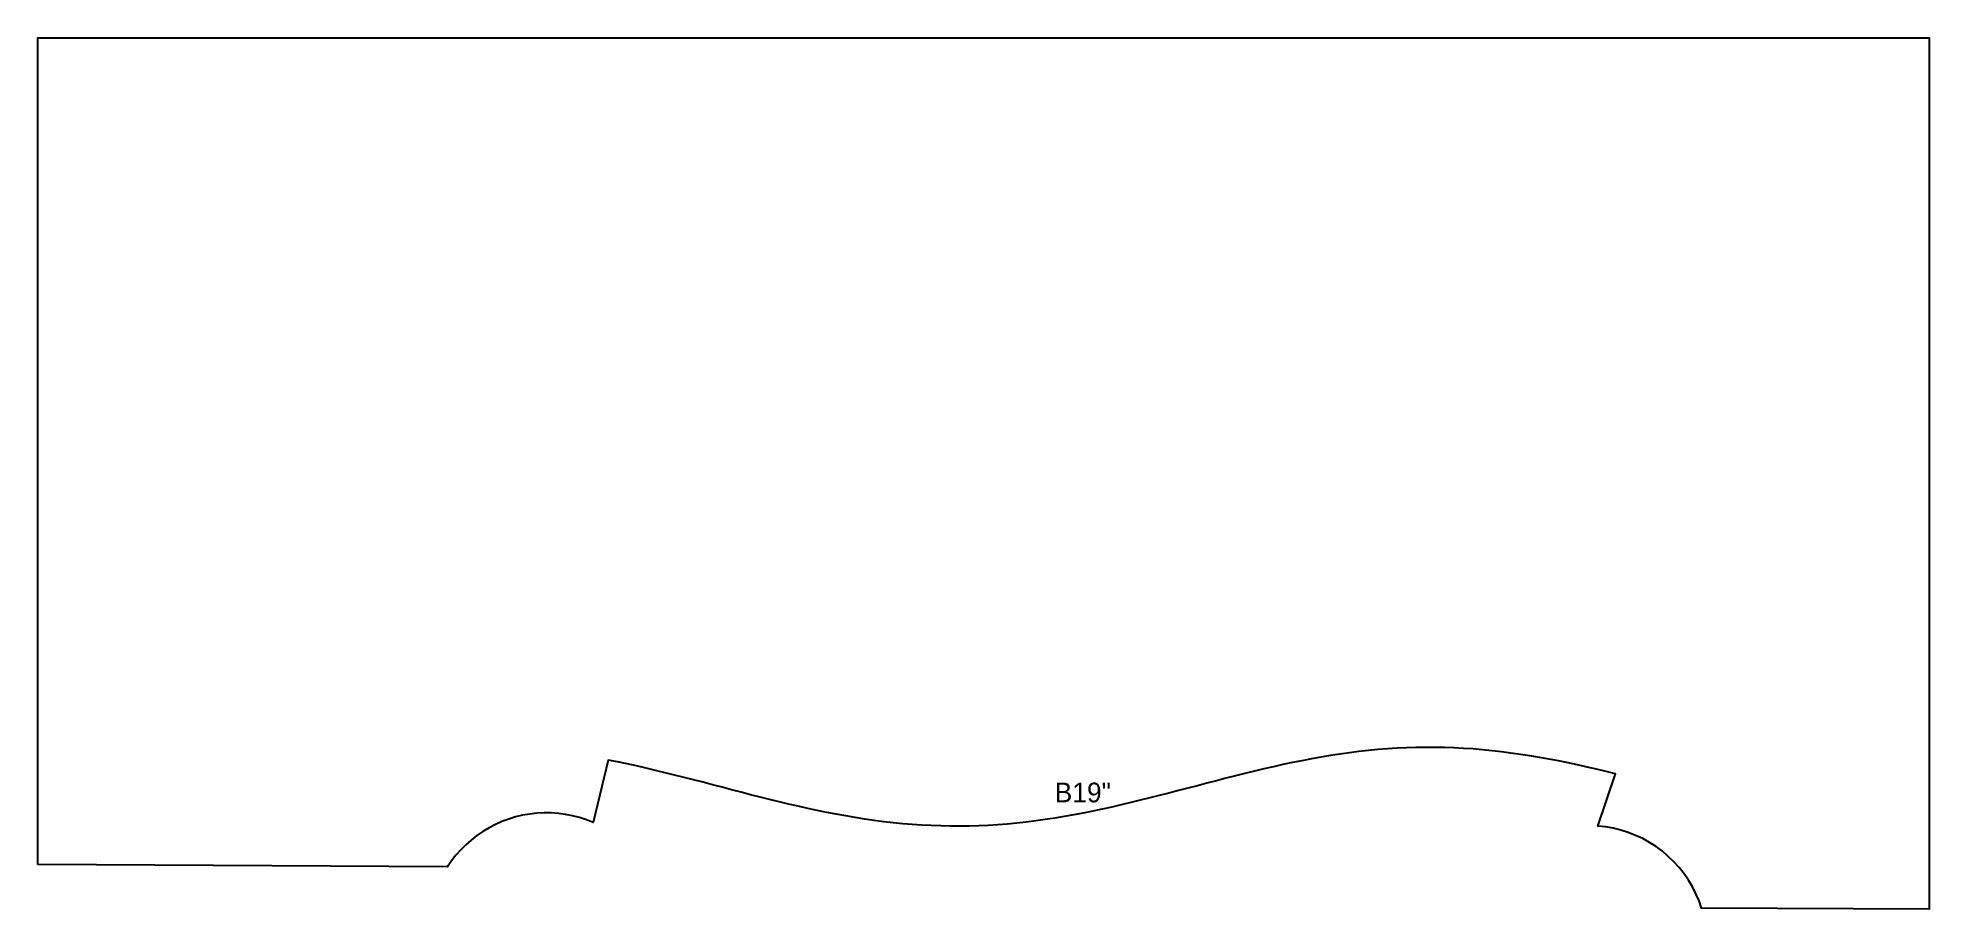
# Model space of a CAD drawing. Header units: inches. Extents: x 0 to 48, y 26.9 to 49.
import ezdxf
from ezdxf.enums import TextEntityAlignment as Align

# ---------------------------------------------------------------- set-up
doc = ezdxf.new("R2010")
doc.units = ezdxf.units.IN

msp = doc.modelspace()

# ---------------------------------------------------------------- linework, layer by layer
at = {"layer": 'OUTLINE'}
msp.add_lwpolyline([(0, 28.03), (0, 49), (48, 49), (48, 26.896), (42.226, 26.917), (42.16, 27.104), (42.082, 27.286), (41.992, 27.462), (41.89, 27.632), (41.778, 27.795), (41.655, 27.951), (41.522, 28.097), (41.38, 28.235), (41.228, 28.363), (41.069, 28.481), (40.902, 28.588), (40.729, 28.684), (40.55, 28.768), (40.365, 28.84), (40.176, 28.9), (39.984, 28.947), (39.789, 28.981), (39.592, 29.003), (40.04, 30.329), (39.799, 30.388), (39.558, 30.445), (39.317, 30.501), (39.075, 30.554), (38.834, 30.606), (38.593, 30.655), (38.352, 30.701), (38.111, 30.745), (37.869, 30.785), (37.628, 30.823), (37.387, 30.857), (37.146, 30.888), (36.905, 30.915), (36.663, 30.939), (36.422, 30.959), (36.181, 30.975), (35.94, 30.987), (35.698, 30.995), (35.457, 30.999), (35.216, 31), (34.975, 30.996), (34.734, 30.988), (34.492, 30.977), (34.251, 30.961), (34.01, 30.942), (33.769, 30.919), (33.528, 30.892), (33.286, 30.862), (33.045, 30.828), (32.804, 30.791), (32.563, 30.751), (32.322, 30.708), (32.08, 30.662), (31.839, 30.613), (31.598, 30.562), (31.357, 30.509), (31.116, 30.453), (30.874, 30.396), (30.633, 30.337), (30.392, 30.277), (30.151, 30.216), (29.91, 30.154), (29.668, 30.091), (29.427, 30.028), (29.186, 29.965), (28.945, 29.902), (28.704, 29.84), (28.462, 29.778), (28.221, 29.716), (27.98, 29.657), (27.739, 29.598), (27.497, 29.541), (27.256, 29.486), (27.015, 29.433), (26.774, 29.382), (26.533, 29.334), (26.291, 29.288), (26.05, 29.245), (25.809, 29.205), (25.568, 29.168), (25.327, 29.135), (25.085, 29.105), (24.844, 29.079), (24.603, 29.056), (24.362, 29.037), (24.121, 29.022), (23.879, 29.011), (23.638, 29.003), (23.397, 29), (23.156, 29.001), (22.915, 29.006), (22.673, 29.014), (22.432, 29.027), (22.191, 29.043), (21.95, 29.064), (21.709, 29.088), (21.467, 29.115), (21.226, 29.146), (20.985, 29.181), (20.744, 29.219), (20.503, 29.26), (20.261, 29.304), (20.02, 29.35), (19.779, 29.4), (19.538, 29.451), (19.296, 29.505), (19.055, 29.561), (18.814, 29.619), (18.573, 29.678), (18.332, 29.738), (18.09, 29.799), (17.849, 29.862), (17.608, 29.924), (17.367, 29.988), (17.126, 30.051), (16.884, 30.114), (16.643, 30.176), (16.402, 30.238), (16.161, 30.299), (15.92, 30.358), (15.678, 30.416), (15.437, 30.473), (15.196, 30.528), (14.955, 30.58), (14.714, 30.63), (14.472, 30.678), (14.092, 29.096), (13.922, 29.163), (13.749, 29.219), (13.572, 29.265), (13.392, 29.3), (13.211, 29.324), (13.029, 29.336), (12.847, 29.338), (12.664, 29.328), (12.483, 29.308), (12.303, 29.276), (12.125, 29.234), (11.951, 29.181), (11.78, 29.117), (11.613, 29.043), (11.451, 28.959), (11.294, 28.865), (11.143, 28.762), (10.999, 28.65), (10.862, 28.53), (10.732, 28.401), (10.611, 28.264), (10.498, 28.121), (10.394, 27.971)], close=True, dxfattribs=at)

# ---------------------------------------------------------------- texts
at = {"layer": 'LABELS'}
msp.add_text('B19"', height=0.5, dxfattribs=at).set_placement((26.521, 29.856), align=Align.MIDDLE_CENTER)

doc.saveas('drawing.dxf')
